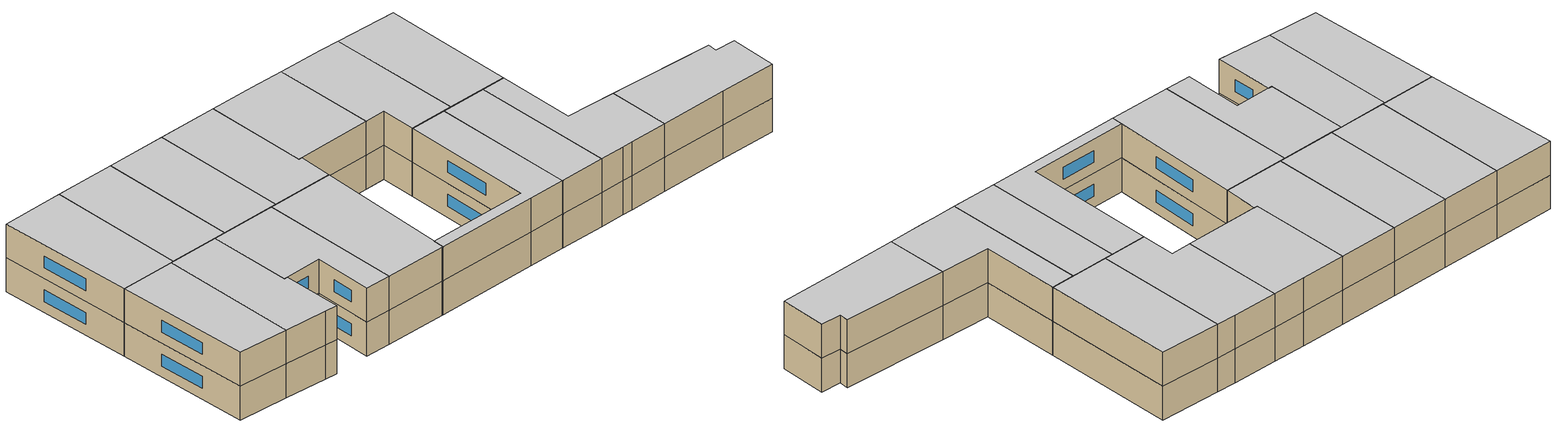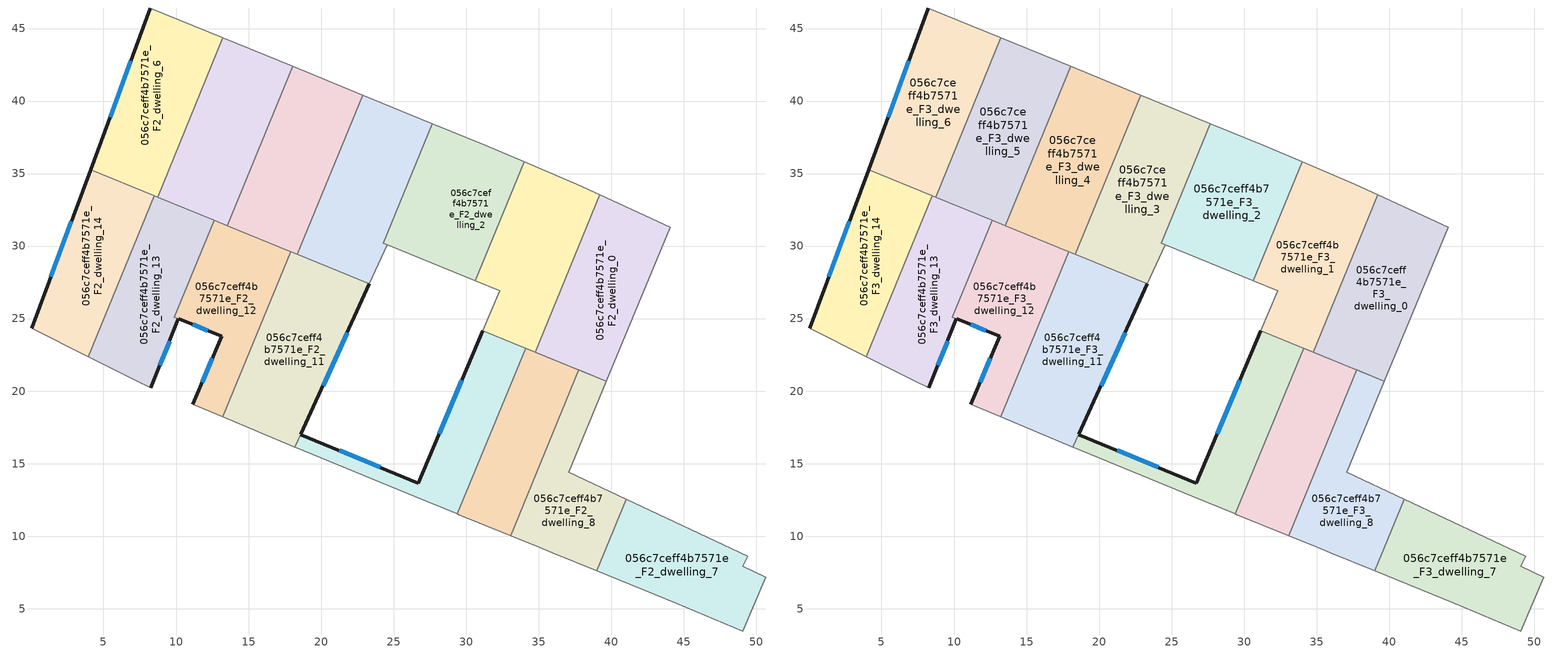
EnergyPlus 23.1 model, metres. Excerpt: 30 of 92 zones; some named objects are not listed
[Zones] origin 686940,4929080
056c7ceff4b7571e_F2_dwelling_0
 floor to 056c7ceff4b7571e_F1_dwelling_0 (EU_floor_Construction): 44.09,31.3 39.68,20.67 35.39,22.44 39.83,33.25 z6
 floor to 056c7ceff4b7571e_F1_dwelling_1 (EU_floor_Construction): 39.83,33.25 35.39,22.44 34.78,22.69 39.23,33.52 z6
 wall to 056c7ceff4b7571e_F2_dwelling_1 (EU_wall_Construction): 39.23,33.53 34.78,22.69 z6:9
 wall adiabatic (EU_wall_Construction): 34.78,22.69 39.68,20.67 44.09,31.3 39.23,33.53 z6:9
056c7ceff4b7571e_F2_dwelling_1
 floor to 056c7ceff4b7571e_F1_dwelling_1 (EU_floor_Construction): 39.23,33.52 34.78,22.69 31.15,24.18 32.31,26.94 32.27,26.95 35.62,35.11 37.65,34.25 z6
 floor to 056c7ceff4b7571e_F1_dwelling_2 (EU_floor_Construction): 35.62,35.11 32.27,26.95 30.65,27.61 34.01,35.8 z6
 wall adiabatic (EU_wall_Construction): 30.65,27.61 32.31,26.94 31.15,24.18 34.78,22.69 / 39.23,33.53 37.65,34.25 34.01,35.8 z6:9
 wall to 056c7ceff4b7571e_F2_dwelling_2 (EU_wall_Construction): 34.01,35.8 30.65,27.61 z6:9
056c7ceff4b7571e_F2_dwelling_10
 floor to 056c7ceff4b7571e_F1_dwelling_11 (EU_floor_Construction): 34.01,23 34.1,22.96 29.41,11.53 26.44,12.75 18.21,16.12 18.41,16.56 18.61,17.01 26.72,13.65 31.15,24.18 z6
 wall outside (EU_wall_Construction): 31.15,24.18 26.72,13.65 18.61,17.01 z6:9
 wall adiabatic (EU_wall_Construction): 18.21,16.12 26.44,12.75 29.41,11.53 / 34.1,22.96 34.01,23 31.15,24.18 z6:9
 wall to 056c7ceff4b7571e_F2_dwelling_9 (EU_wall_Construction): 29.41,11.53 34.1,22.96 z6:9
 wall to 056c7ceff4b7571e_F2_dwelling_11 (EU_wall_Construction): 18.61,17.01 18.2,16.12 z6:9
 window (EU_Window_Construction): 24.08,14.74 21.25,15.91 / 29.71,20.75 28.16,17.07 z6.98:8.02
056c7ceff4b7571e_F2_dwelling_11
 floor to 056c7ceff4b7571e_F1_dwelling_12 (EU_floor_Construction): 23.33,27.39 18.2,16.12 18.18,16.13 18.13,16.15 13.23,18.22 17.91,29.61 z6
 wall outside (EU_wall_Construction): 18.61,17.01 23.33,27.39 z6:9
 wall to 056c7ceff4b7571e_F2_dwelling_12 (EU_wall_Construction): 17.91,29.61 13.23,18.22 z6:9
 wall adiabatic (EU_wall_Construction): 13.23,18.22 18.13,16.15 18.18,16.13 18.2,16.12 z6:9
 wall to 056c7ceff4b7571e_F2_dwelling_3 (EU_wall_Construction): 23.33,27.39 18.35,29.43 z6:9
 wall to 056c7ceff4b7571e_F2_dwelling_4 (EU_wall_Construction): 18.35,29.43 17.91,29.61 z6:9
 window (EU_Window_Construction): 20.14,20.38 21.79,24.01 z6.98:8.02
056c7ceff4b7571e_F2_dwelling_12
 floor to 056c7ceff4b7571e_F1_dwelling_13 (EU_floor_Construction): 17.91,29.61 13.23,18.22 11.16,19.1 13.15,23.78 9.9,25.1 12.63,31.78 z6
 wall outside (EU_wall_Construction): 10.18,24.99 13.15,23.78 11.16,19.1 z6:9
 wall adiabatic (EU_wall_Construction): 11.16,19.1 13.23,18.22 z6:9
 wall to 056c7ceff4b7571e_F2_dwelling_13 (EU_wall_Construction): 9.89,25.1 10.17,24.99 / 12.63,31.78 9.9,25.11 z6:9
 wall to 056c7ceff4b7571e_F2_dwelling_4 (EU_wall_Construction): 17.91,29.61 13.54,31.4 z6:9
 wall to 056c7ceff4b7571e_F2_dwelling_5 (EU_wall_Construction): 13.54,31.4 12.63,31.78 z6:9
 window (EU_Window_Construction): 12.5,22.26 11.81,20.62 / 11.14,24.59 12.18,24.17 z6.98:8.02
056c7ceff4b7571e_F2_dwelling_13
 floor to 056c7ceff4b7571e_F1_dwelling_14 (EU_floor_Construction): 12.63,31.78 9.89,25.1 10.17,24.99 8.27,20.23 7.27,20.73 3.96,22.37 8.52,33.46 z6
 wall outside (EU_wall_Construction): 8.27,20.23 10.17,24.99 z6:9
 wall adiabatic (EU_wall_Construction): 3.96,22.37 7.27,20.73 8.27,20.23 z6:9
 wall to 056c7ceff4b7571e_F2_dwelling_14 (EU_wall_Construction): 8.52,33.46 3.96,22.37 z6:9
 wall to 056c7ceff4b7571e_F2_dwelling_5 (EU_wall_Construction): 12.63,31.78 8.73,33.38 z6:9
 wall to 056c7ceff4b7571e_F2_dwelling_6 (EU_wall_Construction): 8.73,33.38 8.52,33.46 z6:9
 window (EU_Window_Construction): 8.89,21.78 9.55,23.44 z6.98:8.02
056c7ceff4b7571e_F2_dwelling_14
 floor to 056c7ceff4b7571e_F1_dwelling_15 (EU_floor_Construction): 8.52,33.46 3.96,22.37 0.04,24.32 4.11,35.28 z6
 wall outside (EU_wall_Construction): 4.11,35.28 0.04,24.32 z6:9
 wall adiabatic (EU_wall_Construction): 0.04,24.32 3.96,22.37 z6:9
 wall to 056c7ceff4b7571e_F2_dwelling_6 (EU_wall_Construction): 8.52,33.46 4.11,35.28 z6:9
 window (EU_Window_Construction): 2.78,31.71 1.36,27.88 z6.98:8.02
056c7ceff4b7571e_F2_dwelling_2
 floor to 056c7ceff4b7571e_F1_dwelling_2 (EU_floor_Construction): 34.01,35.8 30.65,27.61 26.62,29.24 30.01,37.48 31.34,36.94 z6
 floor to 056c7ceff4b7571e_F1_dwelling_3 (EU_floor_Construction): 30.01,37.48 26.62,29.24 24.29,30.18 27.67,38.44 z6
 wall adiabatic (EU_wall_Construction): 34.01,35.8 31.34,36.94 27.67,38.44 24.29,30.19 / 24.56,30.08 30.65,27.61 / 24.29,30.18 24.55,30.08 z6:9
056c7ceff4b7571e_F2_dwelling_3
 floor to 056c7ceff4b7571e_F1_dwelling_3 (EU_floor_Construction): 27.67,38.44 24.29,30.18 24.55,30.08 23.33,27.39 20.76,28.44 25.27,39.43 z6
 floor to 056c7ceff4b7571e_F1_dwelling_4 (EU_floor_Construction): 25.27,39.43 20.76,28.44 18.35,29.43 22.86,40.42 z6
 wall to 056c7ceff4b7571e_F2_dwelling_4 (EU_wall_Construction): 22.86,40.42 18.35,29.43 z6:9
 wall adiabatic (EU_wall_Construction): 23.33,27.39 24.55,30.08 24.29,30.18 27.67,38.44 22.86,40.42 z6:9
056c7ceff4b7571e_F2_dwelling_4
 floor to 056c7ceff4b7571e_F1_dwelling_4 (EU_floor_Construction): 22.86,40.42 18.35,29.43 16.55,30.17 21.06,41.16 z6
 floor to 056c7ceff4b7571e_F1_dwelling_5 (EU_floor_Construction): 21.06,41.16 16.55,30.17 13.54,31.4 18.05,42.39 z6
 wall to 056c7ceff4b7571e_F2_dwelling_5 (EU_wall_Construction): 18.05,42.39 13.54,31.4 z6:9
 wall adiabatic (EU_wall_Construction): 22.86,40.42 18.05,42.39 z6:9
056c7ceff4b7571e_F2_dwelling_5
 floor to 056c7ceff4b7571e_F1_dwelling_5 (EU_floor_Construction): 18.05,42.39 13.54,31.4 12.34,31.9 16.85,42.88 z6
 floor to 056c7ceff4b7571e_F1_dwelling_6 (EU_floor_Construction): 16.85,42.88 12.34,31.9 8.73,33.38 13.24,44.37 z6
 wall to 056c7ceff4b7571e_F2_dwelling_6 (EU_wall_Construction): 13.24,44.37 8.73,33.38 z6:9
 wall adiabatic (EU_wall_Construction): 18.05,42.39 13.24,44.37 z6:9
056c7ceff4b7571e_F2_dwelling_6
 floor to 056c7ceff4b7571e_F1_dwelling_6 (EU_floor_Construction): 13.24,44.37 8.73,33.38 8.13,33.62 12.64,44.61 z6
 floor to 056c7ceff4b7571e_F1_dwelling_7 (EU_floor_Construction): 12.64,44.61 8.13,33.62 4.11,35.28 8.24,46.42 z6
 wall outside (EU_wall_Construction): 8.24,46.42 4.11,35.28 z6:9
 wall adiabatic (EU_wall_Construction): 13.24,44.37 8.24,46.42 z6:9
 window (EU_Window_Construction): 6.9,42.79 5.45,38.9 z6.98:8.02
056c7ceff4b7571e_F2_dwelling_7
 floor to 056c7ceff4b7571e_F1_dwelling_8 (EU_floor_Construction): 49.42,8.62 49.09,7.92 50.68,7.16 49.07,3.46 44.5,5.36 39.02,7.6 41.05,12.54 z6
 wall adiabatic (EU_wall_Construction): 39.02,7.6 44.5,5.36 49.07,3.46 50.68,7.16 49.09,7.92 49.42,8.62 41.05,12.54 z6:9
 wall to 056c7ceff4b7571e_F2_dwelling_8 (EU_wall_Construction): 41.05,12.54 39.02,7.6 z6:9
056c7ceff4b7571e_F2_dwelling_8
 floor to 056c7ceff4b7571e_F1_dwelling_9 (EU_floor_Construction): 39.68,20.67 37.08,14.41 41.05,12.54 39.02,7.6 35.96,8.85 35.06,9.22 33.08,10.02 37.78,21.46 z6
 wall adiabatic (EU_wall_Construction): 33.08,10.02 35.06,9.22 35.96,8.85 39.02,7.6 / 41.05,12.54 37.08,14.41 39.68,20.67 37.78,21.46 z6:9
 wall to 056c7ceff4b7571e_F2_dwelling_9 (EU_wall_Construction): 37.78,21.46 33.08,10.02 z6:9
056c7ceff4b7571e_F2_dwelling_9
 floor to 056c7ceff4b7571e_F1_dwelling_10 (EU_floor_Construction): 37.41,21.61 37.78,21.46 33.08,10.02 29.5,11.49 29.41,11.53 34.1,22.96 z6
 wall adiabatic (EU_wall_Construction): 37.78,21.46 37.41,21.61 34.1,22.96 / 29.41,11.53 29.5,11.49 33.08,10.02 z6:9
056c7ceff4b7571e_F3_dwelling_0
 floor to 056c7ceff4b7571e_F2_dwelling_0 (EU_floor_Construction): 44.09,31.3 39.68,20.67 34.78,22.69 39.23,33.53 z9
 wall to 056c7ceff4b7571e_F3_dwelling_1 (EU_wall_Construction): 39.23,33.53 34.78,22.69 z9:12
 wall adiabatic (EU_wall_Construction): 34.78,22.69 39.68,20.67 44.09,31.3 39.23,33.53 z9:12
 ceiling to 056c7ceff4b7571e_F4_dwelling_0 (EU_floor_Construction): 39.68,20.67 44.09,31.3 39.23,33.53 34.78,22.69 z12
056c7ceff4b7571e_F3_dwelling_1
 floor to 056c7ceff4b7571e_F2_dwelling_1 (EU_floor_Construction): 37.65,34.25 39.23,33.53 34.78,22.69 31.15,24.18 32.31,26.94 30.65,27.61 34.01,35.8 z9
 wall adiabatic (EU_wall_Construction): 30.65,27.61 32.31,26.94 31.15,24.18 34.78,22.69 / 39.23,33.53 37.65,34.25 34.01,35.8 z9:12
 wall to 056c7ceff4b7571e_F3_dwelling_2 (EU_wall_Construction): 34.01,35.8 30.65,27.61 z9:12
 ceiling to 056c7ceff4b7571e_F4_dwelling_1 (EU_floor_Construction): 34.78,22.69 39.23,33.53 37.65,34.25 34.01,35.8 30.65,27.61 32.31,26.94 31.15,24.18 z12
056c7ceff4b7571e_F3_dwelling_10
 floor to 056c7ceff4b7571e_F2_dwelling_10 (EU_floor_Construction): 34.01,23 34.1,22.96 29.41,11.53 26.44,12.75 18.2,16.12 18.61,17.01 26.72,13.65 31.15,24.18 z9
 wall outside (EU_wall_Construction): 31.15,24.18 26.72,13.65 18.61,17.01 z9:12
 wall adiabatic (EU_wall_Construction): 18.21,16.12 26.44,12.75 29.41,11.53 / 34.1,22.96 34.01,23 31.15,24.18 z9:12
 wall to 056c7ceff4b7571e_F3_dwelling_9 (EU_wall_Construction): 29.41,11.53 34.1,22.96 z9:12
 wall to 056c7ceff4b7571e_F3_dwelling_11 (EU_wall_Construction): 18.61,17.01 18.2,16.12 z9:12
 window (EU_Window_Construction): 24.08,14.74 21.25,15.91 / 29.71,20.75 28.16,17.07 z9.98:11.02
 ceiling to 056c7ceff4b7571e_F4_dwelling_10 (EU_floor_Construction): 29.41,11.53 34.1,22.96 34.01,23 31.15,24.18 26.72,13.65 18.61,17.01 18.2,16.12 26.44,12.75 z12
056c7ceff4b7571e_F3_dwelling_11
 floor to 056c7ceff4b7571e_F2_dwelling_11 (EU_floor_Construction): 23.33,27.39 18.2,16.12 18.18,16.13 18.13,16.15 13.23,18.22 17.91,29.61 z9
 wall outside (EU_wall_Construction): 18.61,17.01 23.33,27.39 z9:12
 wall to 056c7ceff4b7571e_F3_dwelling_12 (EU_wall_Construction): 17.91,29.61 13.23,18.22 z9:12
 wall adiabatic (EU_wall_Construction): 13.23,18.22 18.13,16.15 18.18,16.13 18.2,16.12 z9:12
 wall to 056c7ceff4b7571e_F3_dwelling_3 (EU_wall_Construction): 23.33,27.39 18.35,29.43 z9:12
 wall to 056c7ceff4b7571e_F3_dwelling_4 (EU_wall_Construction): 18.35,29.43 17.91,29.61 z9:12
 window (EU_Window_Construction): 20.14,20.38 21.79,24.01 z9.98:11.02
 ceiling to 056c7ceff4b7571e_F4_dwelling_11 (EU_floor_Construction): 18.2,16.12 23.33,27.39 17.91,29.61 13.23,18.22 18.13,16.15 18.18,16.13 z12
056c7ceff4b7571e_F3_dwelling_12
 floor to 056c7ceff4b7571e_F2_dwelling_12 (EU_floor_Construction): 17.91,29.61 13.23,18.22 11.16,19.1 13.15,23.78 9.89,25.1 12.63,31.78 z9
 wall outside (EU_wall_Construction): 10.18,24.99 13.15,23.78 11.16,19.1 z9:12
 wall adiabatic (EU_wall_Construction): 11.16,19.1 13.23,18.22 z9:12
 wall to 056c7ceff4b7571e_F3_dwelling_13 (EU_wall_Construction): 9.89,25.1 10.17,24.99 / 12.63,31.78 9.9,25.11 z9:12
 wall to 056c7ceff4b7571e_F3_dwelling_4 (EU_wall_Construction): 17.91,29.61 13.54,31.4 z9:12
 wall to 056c7ceff4b7571e_F3_dwelling_5 (EU_wall_Construction): 13.54,31.4 12.63,31.78 z9:12
 window (EU_Window_Construction): 12.5,22.26 11.81,20.62 / 11.14,24.59 12.18,24.17 z9.98:11.02
 ceiling to 056c7ceff4b7571e_F4_dwelling_12 (EU_floor_Construction): 13.23,18.22 17.91,29.61 12.63,31.78 9.89,25.1 13.15,23.78 11.16,19.1 z12
056c7ceff4b7571e_F3_dwelling_13
 floor to 056c7ceff4b7571e_F2_dwelling_13 (EU_floor_Construction): 12.63,31.78 9.89,25.1 10.17,24.99 8.27,20.23 7.27,20.73 3.96,22.37 8.52,33.46 z9
 wall outside (EU_wall_Construction): 8.27,20.23 10.17,24.99 z9:12
 wall adiabatic (EU_wall_Construction): 3.96,22.37 7.27,20.73 8.27,20.23 z9:12
 wall to 056c7ceff4b7571e_F3_dwelling_14 (EU_wall_Construction): 8.52,33.46 3.96,22.37 z9:12
 wall to 056c7ceff4b7571e_F3_dwelling_5 (EU_wall_Construction): 12.63,31.78 8.73,33.38 z9:12
 wall to 056c7ceff4b7571e_F3_dwelling_6 (EU_wall_Construction): 8.73,33.38 8.52,33.46 z9:12
 window (EU_Window_Construction): 8.89,21.78 9.55,23.44 z9.98:11.02
 ceiling to 056c7ceff4b7571e_F4_dwelling_13 (EU_floor_Construction): 8.27,20.23 10.17,24.99 9.89,25.1 12.63,31.78 8.52,33.46 3.96,22.37 7.27,20.73 z12
056c7ceff4b7571e_F3_dwelling_14
 floor to 056c7ceff4b7571e_F2_dwelling_14 (EU_floor_Construction): 8.52,33.46 3.96,22.37 0.04,24.32 4.11,35.28 z9
 wall outside (EU_wall_Construction): 4.11,35.28 0.04,24.32 z9:12
 wall adiabatic (EU_wall_Construction): 0.04,24.32 3.96,22.37 z9:12
 wall to 056c7ceff4b7571e_F3_dwelling_6 (EU_wall_Construction): 8.52,33.46 4.11,35.28 z9:12
 window (EU_Window_Construction): 2.78,31.71 1.36,27.88 z9.98:11.02
 ceiling to 056c7ceff4b7571e_F4_dwelling_14 (EU_floor_Construction): 3.96,22.37 8.52,33.46 4.11,35.28 0.04,24.32 z12
056c7ceff4b7571e_F3_dwelling_2
 floor to 056c7ceff4b7571e_F2_dwelling_2 (EU_floor_Construction): 34.01,35.8 30.65,27.61 24.29,30.19 27.67,38.44 31.34,36.94 z9
 wall adiabatic (EU_wall_Construction): 34.01,35.8 31.34,36.94 27.67,38.44 24.29,30.19 / 24.56,30.08 30.65,27.61 / 24.29,30.18 24.55,30.08 z9:12
 ceiling to 056c7ceff4b7571e_F4_dwelling_2 (EU_floor_Construction): 30.65,27.61 34.01,35.8 31.34,36.94 27.67,38.44 24.29,30.19 z12
056c7ceff4b7571e_F3_dwelling_3
 floor to 056c7ceff4b7571e_F2_dwelling_3 (EU_floor_Construction): 27.67,38.44 24.29,30.18 24.55,30.08 23.33,27.39 18.35,29.43 22.86,40.42 z9
 wall to 056c7ceff4b7571e_F3_dwelling_4 (EU_wall_Construction): 22.86,40.42 18.35,29.43 z9:12
 wall adiabatic (EU_wall_Construction): 23.33,27.39 24.55,30.08 24.29,30.18 27.67,38.44 22.86,40.42 z9:12
 ceiling to 056c7ceff4b7571e_F4_dwelling_3 (EU_floor_Construction): 24.55,30.08 24.29,30.18 27.67,38.44 22.86,40.42 18.35,29.43 23.33,27.39 z12
056c7ceff4b7571e_F3_dwelling_4
 floor to 056c7ceff4b7571e_F2_dwelling_4 (EU_floor_Construction): 22.86,40.42 18.35,29.43 13.54,31.4 18.05,42.39 z9
 wall to 056c7ceff4b7571e_F3_dwelling_5 (EU_wall_Construction): 18.05,42.39 13.54,31.4 z9:12
 wall adiabatic (EU_wall_Construction): 22.86,40.42 18.05,42.39 z9:12
 ceiling to 056c7ceff4b7571e_F4_dwelling_4 (EU_floor_Construction): 18.35,29.43 22.86,40.42 18.05,42.39 13.54,31.4 z12
056c7ceff4b7571e_F3_dwelling_5
 floor to 056c7ceff4b7571e_F2_dwelling_5 (EU_floor_Construction): 18.05,42.39 13.54,31.4 8.73,33.38 13.24,44.37 z9
 wall to 056c7ceff4b7571e_F3_dwelling_6 (EU_wall_Construction): 13.24,44.37 8.73,33.38 z9:12
 wall adiabatic (EU_wall_Construction): 18.05,42.39 13.24,44.37 z9:12
 ceiling to 056c7ceff4b7571e_F4_dwelling_5 (EU_floor_Construction): 13.54,31.4 18.05,42.39 13.24,44.37 8.73,33.38 z12
056c7ceff4b7571e_F3_dwelling_6
 floor to 056c7ceff4b7571e_F2_dwelling_6 (EU_floor_Construction): 13.24,44.37 8.73,33.38 4.11,35.28 8.24,46.42 z9
 wall outside (EU_wall_Construction): 8.24,46.42 4.11,35.28 z9:12
 wall adiabatic (EU_wall_Construction): 13.24,44.37 8.24,46.42 z9:12
 window (EU_Window_Construction): 6.9,42.79 5.45,38.9 z9.98:11.02
 ceiling to 056c7ceff4b7571e_F4_dwelling_6 (EU_floor_Construction): 8.73,33.38 13.24,44.37 8.24,46.42 4.11,35.28 z12
056c7ceff4b7571e_F3_dwelling_7
 floor to 056c7ceff4b7571e_F2_dwelling_7 (EU_floor_Construction): 49.42,8.62 49.09,7.92 50.68,7.16 49.07,3.46 44.5,5.36 39.02,7.6 41.05,12.54 z9
 wall adiabatic (EU_wall_Construction): 39.02,7.6 44.5,5.36 49.07,3.46 50.68,7.16 49.09,7.92 49.42,8.62 41.05,12.54 z9:12
 wall to 056c7ceff4b7571e_F3_dwelling_8 (EU_wall_Construction): 41.05,12.54 39.02,7.6 z9:12
 ceiling to 056c7ceff4b7571e_F4_dwelling_7 (EU_floor_Construction): 49.07,3.46 50.68,7.16 49.09,7.92 49.42,8.62 41.05,12.54 39.02,7.6 44.5,5.36 z12
056c7ceff4b7571e_F3_dwelling_8
 floor to 056c7ceff4b7571e_F2_dwelling_8 (EU_floor_Construction): 39.68,20.67 37.08,14.41 41.05,12.54 39.02,7.6 35.96,8.85 35.06,9.22 33.08,10.02 37.78,21.46 z9
 wall adiabatic (EU_wall_Construction): 33.08,10.02 35.06,9.22 35.96,8.85 39.02,7.6 / 41.05,12.54 37.08,14.41 39.68,20.67 37.78,21.46 z9:12
 wall to 056c7ceff4b7571e_F3_dwelling_9 (EU_wall_Construction): 37.78,21.46 33.08,10.02 z9:12
 ceiling to 056c7ceff4b7571e_F4_dwelling_8 (EU_floor_Construction): 39.02,7.6 41.05,12.54 37.08,14.41 39.68,20.67 37.78,21.46 33.08,10.02 35.06,9.22 35.96,8.85 z12
056c7ceff4b7571e_F3_dwelling_9
 floor to 056c7ceff4b7571e_F2_dwelling_9 (EU_floor_Construction): 37.41,21.61 37.78,21.46 33.08,10.02 29.5,11.49 29.41,11.53 34.1,22.96 z9
 wall adiabatic (EU_wall_Construction): 37.78,21.46 37.41,21.61 34.1,22.96 / 29.41,11.53 29.5,11.49 33.08,10.02 z9:12
 ceiling to 056c7ceff4b7571e_F4_dwelling_9 (EU_floor_Construction): 33.08,10.02 37.78,21.46 37.41,21.61 34.1,22.96 29.41,11.53 29.5,11.49 z12
[Building]
EU S2 Campaign: North Axis=0; Terrain=City; Solar Distribution=FullExterior
[Site:Location]
Bologna: Latitude=44.5; Longitude=11.25; Time Zone=1; Elevation=37
[SizingPeriod:WeatherFileDays]
AnnualSizingPeriod: Begin Month=1; Begin Day of Month=1; End Month=12; End Day of Month=31; Day of Week for Start Day=Monday; Use Weather File Daylight Saving Period=No; Use Weather File Rain and Snow Indicators=No
[MATERIAL]
EU_InternalMass_Material: Roughness=MediumRough; Thickness=0.1; Conductivity=1; Density=1800; Specific Heat=900; Thermal Absorptance=0.9; Solar Absorptance=0.7; Visible Absorptance=0.7
[MATERIAL:NOMASS] Roughness=MediumRough; Thermal Absorptance=0.9; Solar Absorptance=0.7; Visible Absorptance=0.7
Name | Thermal Resistance
EU_wall_NoMass | 0.905828
EU_floor_NoMass | 0.67114
[WINDOWMATERIAL:SIMPLEGLAZINGSYSTEM]
EU_Window_SimpleGlazing: UFactor=4.52486; Solar Heat Gain Coefficient=0.85; Visible Transmittance=0.85
[CONSTRUCTION]
EU_wall_Construction: EU_wall_NoMass
EU_floor_Construction: EU_floor_NoMass
EU_Window_Construction: EU_Window_SimpleGlazing
EU_InternalMass_Construction: EU_InternalMass_Material
[ZONE] Type=1; Multiplier=1; Ceiling Height=autocalculate; Floor Area=autocalculate; Part of Total Floor Area=Yes
Name | Volume
056c7ceff4b7571e_F2_dwelling_0; 056c7ceff4b7571e_F3_dwelling_0 | 185.333
056c7ceff4b7571e_F2_dwelling_1; 056c7ceff4b7571e_F3_dwelling_1; 056c7ceff4b7571e_F2_dwelling_4; 056c7ceff4b7571e_F3_dwelling_4; 056c7ceff4b7571e_F2_dwelling_5; 056c7ceff4b7571e_F3_dwelling_5 | 185.325
056c7ceff4b7571e_F2_dwelling_10; 056c7ceff4b7571e_F3_dwelling_10 | 145.641
056c7ceff4b7571e_F2_dwelling_11; 056c7ceff4b7571e_F3_dwelling_11 | 208.366
056c7ceff4b7571e_F2_dwelling_12; 056c7ceff4b7571e_F3_dwelling_12 | 157.211
056c7ceff4b7571e_F2_dwelling_13; 056c7ceff4b7571e_F3_dwelling_13 | 167.139
056c7ceff4b7571e_F2_dwelling_14; 056c7ceff4b7571e_F3_dwelling_14 | 162.159
056c7ceff4b7571e_F2_dwelling_2 | 183.292
056c7ceff4b7571e_F3_dwelling_2 | 183.238
056c7ceff4b7571e_F2_dwelling_3; 056c7ceff4b7571e_F3_dwelling_3 | 187.375
056c7ceff4b7571e_F2_dwelling_6; 056c7ceff4b7571e_F3_dwelling_6 | 185.323
056c7ceff4b7571e_F2_dwelling_7; 056c7ceff4b7571e_F3_dwelling_7 | 162.166
056c7ceff4b7571e_F2_dwelling_8; 056c7ceff4b7571e_F3_dwelling_8 | 147.344
056c7ceff4b7571e_F2_dwelling_9; 056c7ceff4b7571e_F3_dwelling_9 | 147.318
[INTERNALMASS] Construction=EU_InternalMass_Construction
Name | Zone or ZoneList | Surface Area
056c7ceff4b7571e_F2_dwelling_0_EU_InternalMass | 056c7ceff4b7571e_F2_dwelling_0 | 61.7776
056c7ceff4b7571e_F2_dwelling_1_EU_InternalMass | 056c7ceff4b7571e_F2_dwelling_1 | 61.7752
056c7ceff4b7571e_F2_dwelling_2_EU_InternalMass | 056c7ceff4b7571e_F2_dwelling_2 | 61.0965
056c7ceff4b7571e_F2_dwelling_3_EU_InternalMass | 056c7ceff4b7571e_F2_dwelling_3 | 62.4582
056c7ceff4b7571e_F2_dwelling_4_EU_InternalMass | 056c7ceff4b7571e_F2_dwelling_4 | 61.7752
056c7ceff4b7571e_F2_dwelling_5_EU_InternalMass | 056c7ceff4b7571e_F2_dwelling_5 | 61.7752
056c7ceff4b7571e_F2_dwelling_6_EU_InternalMass | 056c7ceff4b7571e_F2_dwelling_6 | 61.7742
056c7ceff4b7571e_F2_dwelling_7_EU_InternalMass | 056c7ceff4b7571e_F2_dwelling_7 | 54.0555
056c7ceff4b7571e_F2_dwelling_8_EU_InternalMass | 056c7ceff4b7571e_F2_dwelling_8 | 49.1152
056c7ceff4b7571e_F2_dwelling_9_EU_InternalMass | 056c7ceff4b7571e_F2_dwelling_9 | 49.1023
056c7ceff4b7571e_F2_dwelling_10_EU_InternalMass | 056c7ceff4b7571e_F2_dwelling_10 | 48.5514
056c7ceff4b7571e_F2_dwelling_11_EU_InternalMass | 056c7ceff4b7571e_F2_dwelling_11 | 69.4548
056c7ceff4b7571e_F2_dwelling_12_EU_InternalMass | 056c7ceff4b7571e_F2_dwelling_12 | 52.404
056c7ceff4b7571e_F2_dwelling_13_EU_InternalMass | 056c7ceff4b7571e_F2_dwelling_13 | 55.7151
056c7ceff4b7571e_F2_dwelling_14_EU_InternalMass | 056c7ceff4b7571e_F2_dwelling_14 | 54.0527
056c7ceff4b7571e_F3_dwelling_0_EU_InternalMass | 056c7ceff4b7571e_F3_dwelling_0 | 61.7776
056c7ceff4b7571e_F3_dwelling_1_EU_InternalMass | 056c7ceff4b7571e_F3_dwelling_1 | 61.7752
056c7ceff4b7571e_F3_dwelling_2_EU_InternalMass | 056c7ceff4b7571e_F3_dwelling_2 | 61.0965
056c7ceff4b7571e_F3_dwelling_3_EU_InternalMass | 056c7ceff4b7571e_F3_dwelling_3 | 62.4582
056c7ceff4b7571e_F3_dwelling_4_EU_InternalMass | 056c7ceff4b7571e_F3_dwelling_4 | 61.7752
056c7ceff4b7571e_F3_dwelling_5_EU_InternalMass | 056c7ceff4b7571e_F3_dwelling_5 | 61.7752
056c7ceff4b7571e_F3_dwelling_6_EU_InternalMass | 056c7ceff4b7571e_F3_dwelling_6 | 61.7742
056c7ceff4b7571e_F3_dwelling_7_EU_InternalMass | 056c7ceff4b7571e_F3_dwelling_7 | 54.0555
056c7ceff4b7571e_F3_dwelling_8_EU_InternalMass | 056c7ceff4b7571e_F3_dwelling_8 | 49.1152
056c7ceff4b7571e_F3_dwelling_9_EU_InternalMass | 056c7ceff4b7571e_F3_dwelling_9 | 49.1023
056c7ceff4b7571e_F3_dwelling_10_EU_InternalMass | 056c7ceff4b7571e_F3_dwelling_10 | 48.5514
056c7ceff4b7571e_F3_dwelling_11_EU_InternalMass | 056c7ceff4b7571e_F3_dwelling_11 | 69.4548
056c7ceff4b7571e_F3_dwelling_12_EU_InternalMass | 056c7ceff4b7571e_F3_dwelling_12 | 52.404
056c7ceff4b7571e_F3_dwelling_13_EU_InternalMass | 056c7ceff4b7571e_F3_dwelling_13 | 55.7151
056c7ceff4b7571e_F3_dwelling_14_EU_InternalMass | 056c7ceff4b7571e_F3_dwelling_14 | 54.0527
[OTHEREQUIPMENT] Fuel Type=Electricity; Design Level Calculation Method=Watts/Area; Power per Zone Floor Area=1; Fraction Latent=0; Fraction Radiant=0; Fraction Lost=0; Carbon Dioxide Generation Rate=0; EndUse Subcategory=EU_Step8_InternalGains
Name | Zone or ZoneList or Space or SpaceList | Schedule
EU_Step8_InternalGain_056c7ceff4b7571e_F2_dwelling_0_f000 | 056c7ceff4b7571e_F2_dwelling_0 | EU_Step8_GainSchedule_056c7ceff4b7571e_F2_dwelling_0_f000
EU_Step8_InternalGain_056c7ceff4b7571e_F2_dwelling_1_f000 | 056c7ceff4b7571e_F2_dwelling_1 | EU_Step8_GainSchedule_056c7ceff4b7571e_F2_dwelling_1_f000
EU_Step8_InternalGain_056c7ceff4b7571e_F2_dwelling_2_f000 | 056c7ceff4b7571e_F2_dwelling_2 | EU_Step8_GainSchedule_056c7ceff4b7571e_F2_dwelling_2_f000
EU_Step8_InternalGain_056c7ceff4b7571e_F2_dwelling_3_f000 | 056c7ceff4b7571e_F2_dwelling_3 | EU_Step8_GainSchedule_056c7ceff4b7571e_F2_dwelling_3_f000
EU_Step8_InternalGain_056c7ceff4b7571e_F2_dwelling_4_f000 | 056c7ceff4b7571e_F2_dwelling_4 | EU_Step8_GainSchedule_056c7ceff4b7571e_F2_dwelling_4_f000
EU_Step8_InternalGain_056c7ceff4b7571e_F2_dwelling_5_f000 | 056c7ceff4b7571e_F2_dwelling_5 | EU_Step8_GainSchedule_056c7ceff4b7571e_F2_dwelling_5_f000
EU_Step8_InternalGain_056c7ceff4b7571e_F2_dwelling_6_f000 | 056c7ceff4b7571e_F2_dwelling_6 | EU_Step8_GainSchedule_056c7ceff4b7571e_F2_dwelling_6_f000
EU_Step8_InternalGain_056c7ceff4b7571e_F2_dwelling_7_f000 | 056c7ceff4b7571e_F2_dwelling_7 | EU_Step8_GainSchedule_056c7ceff4b7571e_F2_dwelling_7_f000
EU_Step8_InternalGain_056c7ceff4b7571e_F2_dwelling_8_f000 | 056c7ceff4b7571e_F2_dwelling_8 | EU_Step8_GainSchedule_056c7ceff4b7571e_F2_dwelling_8_f000
EU_Step8_InternalGain_056c7ceff4b7571e_F2_dwelling_9_f000 | 056c7ceff4b7571e_F2_dwelling_9 | EU_Step8_GainSchedule_056c7ceff4b7571e_F2_dwelling_9_f000
EU_Step8_InternalGain_056c7ceff4b7571e_F2_dwelling_10_f000 | 056c7ceff4b7571e_F2_dwelling_10 | EU_Step8_GainSchedule_056c7ceff4b7571e_F2_dwelling_10_f000
EU_Step8_InternalGain_056c7ceff4b7571e_F2_dwelling_11_f000 | 056c7ceff4b7571e_F2_dwelling_11 | EU_Step8_GainSchedule_056c7ceff4b7571e_F2_dwelling_11_f000
EU_Step8_InternalGain_056c7ceff4b7571e_F2_dwelling_12_f000 | 056c7ceff4b7571e_F2_dwelling_12 | EU_Step8_GainSchedule_056c7ceff4b7571e_F2_dwelling_12_f000
EU_Step8_InternalGain_056c7ceff4b7571e_F2_dwelling_13_f000 | 056c7ceff4b7571e_F2_dwelling_13 | EU_Step8_GainSchedule_056c7ceff4b7571e_F2_dwelling_13_f000
EU_Step8_InternalGain_056c7ceff4b7571e_F2_dwelling_14_f000 | 056c7ceff4b7571e_F2_dwelling_14 | EU_Step8_GainSchedule_056c7ceff4b7571e_F2_dwelling_14_f000
EU_Step8_InternalGain_056c7ceff4b7571e_F3_dwelling_0_f000 | 056c7ceff4b7571e_F3_dwelling_0 | EU_Step8_GainSchedule_056c7ceff4b7571e_F3_dwelling_0_f000
EU_Step8_InternalGain_056c7ceff4b7571e_F3_dwelling_1_f000 | 056c7ceff4b7571e_F3_dwelling_1 | EU_Step8_GainSchedule_056c7ceff4b7571e_F3_dwelling_1_f000
EU_Step8_InternalGain_056c7ceff4b7571e_F3_dwelling_2_f000 | 056c7ceff4b7571e_F3_dwelling_2 | EU_Step8_GainSchedule_056c7ceff4b7571e_F3_dwelling_2_f000
EU_Step8_InternalGain_056c7ceff4b7571e_F3_dwelling_3_f000 | 056c7ceff4b7571e_F3_dwelling_3 | EU_Step8_GainSchedule_056c7ceff4b7571e_F3_dwelling_3_f000
EU_Step8_InternalGain_056c7ceff4b7571e_F3_dwelling_4_f000 | 056c7ceff4b7571e_F3_dwelling_4 | EU_Step8_GainSchedule_056c7ceff4b7571e_F3_dwelling_4_f000
EU_Step8_InternalGain_056c7ceff4b7571e_F3_dwelling_5_f000 | 056c7ceff4b7571e_F3_dwelling_5 | EU_Step8_GainSchedule_056c7ceff4b7571e_F3_dwelling_5_f000
EU_Step8_InternalGain_056c7ceff4b7571e_F3_dwelling_6_f000 | 056c7ceff4b7571e_F3_dwelling_6 | EU_Step8_GainSchedule_056c7ceff4b7571e_F3_dwelling_6_f000
EU_Step8_InternalGain_056c7ceff4b7571e_F3_dwelling_7_f000 | 056c7ceff4b7571e_F3_dwelling_7 | EU_Step8_GainSchedule_056c7ceff4b7571e_F3_dwelling_7_f000
EU_Step8_InternalGain_056c7ceff4b7571e_F3_dwelling_8_f000 | 056c7ceff4b7571e_F3_dwelling_8 | EU_Step8_GainSchedule_056c7ceff4b7571e_F3_dwelling_8_f000
EU_Step8_InternalGain_056c7ceff4b7571e_F3_dwelling_9_f000 | 056c7ceff4b7571e_F3_dwelling_9 | EU_Step8_GainSchedule_056c7ceff4b7571e_F3_dwelling_9_f000
EU_Step8_InternalGain_056c7ceff4b7571e_F3_dwelling_10_f000 | 056c7ceff4b7571e_F3_dwelling_10 | EU_Step8_GainSchedule_056c7ceff4b7571e_F3_dwelling_10_f000
EU_Step8_InternalGain_056c7ceff4b7571e_F3_dwelling_11_f000 | 056c7ceff4b7571e_F3_dwelling_11 | EU_Step8_GainSchedule_056c7ceff4b7571e_F3_dwelling_11_f000
EU_Step8_InternalGain_056c7ceff4b7571e_F3_dwelling_12_f000 | 056c7ceff4b7571e_F3_dwelling_12 | EU_Step8_GainSchedule_056c7ceff4b7571e_F3_dwelling_12_f000
EU_Step8_InternalGain_056c7ceff4b7571e_F3_dwelling_13_f000 | 056c7ceff4b7571e_F3_dwelling_13 | EU_Step8_GainSchedule_056c7ceff4b7571e_F3_dwelling_13_f000
EU_Step8_InternalGain_056c7ceff4b7571e_F3_dwelling_14_f000 | 056c7ceff4b7571e_F3_dwelling_14 | EU_Step8_GainSchedule_056c7ceff4b7571e_F3_dwelling_14_f000
[ZONEVENTILATION:DESIGNFLOWRATE] Schedule=EU_AlwaysOn; Design Flow Rate Calculation Method=AirChanges/Hour; Air Changes per Hour=0.73129; Ventilation Type=Natural; Fan Pressure Rise=0; Fan Total Efficiency=1; Constant Term Coefficient=1; Temperature Term Coefficient=0; Velocity Term Coefficient=0; Velocity Squared Term Coefficient=0; Minimum Indoor Temperature=-100; Maximum Indoor Temperature=100; Delta Temperature=-100; Minimum Outdoor Temperature=-100; Maximum Outdoor Temperature=100; Maximum Wind Speed=40
Name | Zone or ZoneList or Space or SpaceList
EU_ConstantAir_056c7ceff4b7571e_F2_dwelling_0 | 056c7ceff4b7571e_F2_dwelling_0
EU_ConstantAir_056c7ceff4b7571e_F2_dwelling_1 | 056c7ceff4b7571e_F2_dwelling_1
EU_ConstantAir_056c7ceff4b7571e_F2_dwelling_2 | 056c7ceff4b7571e_F2_dwelling_2
EU_ConstantAir_056c7ceff4b7571e_F2_dwelling_3 | 056c7ceff4b7571e_F2_dwelling_3
EU_ConstantAir_056c7ceff4b7571e_F2_dwelling_4 | 056c7ceff4b7571e_F2_dwelling_4
EU_ConstantAir_056c7ceff4b7571e_F2_dwelling_5 | 056c7ceff4b7571e_F2_dwelling_5
EU_ConstantAir_056c7ceff4b7571e_F2_dwelling_6 | 056c7ceff4b7571e_F2_dwelling_6
EU_ConstantAir_056c7ceff4b7571e_F2_dwelling_7 | 056c7ceff4b7571e_F2_dwelling_7
EU_ConstantAir_056c7ceff4b7571e_F2_dwelling_8 | 056c7ceff4b7571e_F2_dwelling_8
EU_ConstantAir_056c7ceff4b7571e_F2_dwelling_9 | 056c7ceff4b7571e_F2_dwelling_9
EU_ConstantAir_056c7ceff4b7571e_F2_dwelling_10 | 056c7ceff4b7571e_F2_dwelling_10
EU_ConstantAir_056c7ceff4b7571e_F2_dwelling_11 | 056c7ceff4b7571e_F2_dwelling_11
EU_ConstantAir_056c7ceff4b7571e_F2_dwelling_12 | 056c7ceff4b7571e_F2_dwelling_12
EU_ConstantAir_056c7ceff4b7571e_F2_dwelling_13 | 056c7ceff4b7571e_F2_dwelling_13
EU_ConstantAir_056c7ceff4b7571e_F2_dwelling_14 | 056c7ceff4b7571e_F2_dwelling_14
EU_ConstantAir_056c7ceff4b7571e_F3_dwelling_0 | 056c7ceff4b7571e_F3_dwelling_0
EU_ConstantAir_056c7ceff4b7571e_F3_dwelling_1 | 056c7ceff4b7571e_F3_dwelling_1
EU_ConstantAir_056c7ceff4b7571e_F3_dwelling_2 | 056c7ceff4b7571e_F3_dwelling_2
EU_ConstantAir_056c7ceff4b7571e_F3_dwelling_3 | 056c7ceff4b7571e_F3_dwelling_3
EU_ConstantAir_056c7ceff4b7571e_F3_dwelling_4 | 056c7ceff4b7571e_F3_dwelling_4
EU_ConstantAir_056c7ceff4b7571e_F3_dwelling_5 | 056c7ceff4b7571e_F3_dwelling_5
EU_ConstantAir_056c7ceff4b7571e_F3_dwelling_6 | 056c7ceff4b7571e_F3_dwelling_6
EU_ConstantAir_056c7ceff4b7571e_F3_dwelling_7 | 056c7ceff4b7571e_F3_dwelling_7
EU_ConstantAir_056c7ceff4b7571e_F3_dwelling_8 | 056c7ceff4b7571e_F3_dwelling_8
EU_ConstantAir_056c7ceff4b7571e_F3_dwelling_9 | 056c7ceff4b7571e_F3_dwelling_9
EU_ConstantAir_056c7ceff4b7571e_F3_dwelling_10 | 056c7ceff4b7571e_F3_dwelling_10
EU_ConstantAir_056c7ceff4b7571e_F3_dwelling_11 | 056c7ceff4b7571e_F3_dwelling_11
EU_ConstantAir_056c7ceff4b7571e_F3_dwelling_12 | 056c7ceff4b7571e_F3_dwelling_12
EU_ConstantAir_056c7ceff4b7571e_F3_dwelling_13 | 056c7ceff4b7571e_F3_dwelling_13
EU_ConstantAir_056c7ceff4b7571e_F3_dwelling_14 | 056c7ceff4b7571e_F3_dwelling_14
[HVACTEMPLATE:THERMOSTAT] Constant Heating Setpoint=20; Constant Cooling Setpoint=50
EU_HeatOnly_056c7ceff4b7571e_F2_dwelling_7; EU_HeatOnly_056c7ceff4b7571e_F2_dwelling_8; EU_HeatOnly_056c7ceff4b7571e_F2_dwelling_9; EU_HeatOnly_056c7ceff4b7571e_F2_dwelling_10; EU_HeatOnly_056c7ceff4b7571e_F2_dwelling_11; EU_HeatOnly_056c7ceff4b7571e_F2_dwelling_12; EU_HeatOnly_056c7ceff4b7571e_F2_dwelling_13; EU_HeatOnly_056c7ceff4b7571e_F2_dwelling_14; EU_HeatOnly_056c7ceff4b7571e_F3_dwelling_0; EU_HeatOnly_056c7ceff4b7571e_F3_dwelling_1; EU_HeatOnly_056c7ceff4b7571e_F3_dwelling_2; EU_HeatOnly_056c7ceff4b7571e_F3_dwelling_3; EU_HeatOnly_056c7ceff4b7571e_F3_dwelling_4; EU_HeatOnly_056c7ceff4b7571e_F3_dwelling_5; EU_HeatOnly_056c7ceff4b7571e_F3_dwelling_6; EU_HeatOnly_056c7ceff4b7571e_F3_dwelling_7; EU_HeatOnly_056c7ceff4b7571e_F3_dwelling_8; EU_HeatOnly_056c7ceff4b7571e_F3_dwelling_9; EU_HeatOnly_056c7ceff4b7571e_F3_dwelling_10; EU_HeatOnly_056c7ceff4b7571e_F3_dwelling_11; EU_HeatOnly_056c7ceff4b7571e_F3_dwelling_12; EU_HeatOnly_056c7ceff4b7571e_F3_dwelling_13; EU_HeatOnly_056c7ceff4b7571e_F3_dwelling_14; EU_HeatOnly_056c7ceff4b7571e_F4_dwelling_0; EU_HeatOnly_056c7ceff4b7571e_F4_dwelling_1; EU_HeatOnly_056c7ceff4b7571e_F4_dwelling_2; EU_HeatOnly_056c7ceff4b7571e_F4_dwelling_3; EU_HeatOnly_056c7ceff4b7571e_F4_dwelling_4; EU_HeatOnly_056c7ceff4b7571e_F4_dwelling_5; EU_HeatOnly_056c7ceff4b7571e_F4_dwelling_6; EU_HeatOnly_056c7ceff4b7571e_F4_dwelling_7; EU_HeatOnly_056c7ceff4b7571e_F4_dwelling_8; EU_HeatOnly_056c7ceff4b7571e_F4_dwelling_9; EU_HeatOnly_056c7ceff4b7571e_F4_dwelling_10; EU_HeatOnly_056c7ceff4b7571e_F4_dwelling_11; EU_HeatOnly_056c7ceff4b7571e_F4_dwelling_12; EU_HeatOnly_056c7ceff4b7571e_F4_dwelling_13; EU_HeatOnly_056c7ceff4b7571e_F4_dwelling_14; EU_HeatOnly_056c7ceff4b7571e_F5_dwelling_0; EU_HeatOnly_056c7ceff4b7571e_F5_dwelling_1; EU_HeatOnly_056c7ceff4b7571e_F5_dwelling_2; EU_HeatOnly_056c7ceff4b7571e_F5_dwelling_3; EU_HeatOnly_056c7ceff4b7571e_F5_dwelling_4; EU_HeatOnly_056c7ceff4b7571e_F5_dwelling_5; EU_HeatOnly_056c7ceff4b7571e_F5_dwelling_6; EU_HeatOnly_056c7ceff4b7571e_F5_dwelling_7; EU_HeatOnly_056c7ceff4b7571e_F5_dwelling_8; EU_HeatOnly_056c7ceff4b7571e_F5_dwelling_9; EU_HeatOnly_056c7ceff4b7571e_F5_dwelling_10; EU_HeatOnly_056c7ceff4b7571e_F5_dwelling_11; EU_HeatOnly_056c7ceff4b7571e_F5_dwelling_12; EU_HeatOnly_056c7ceff4b7571e_F5_dwelling_13; EU_HeatOnly_056c7ceff4b7571e_F5_dwelling_14
[HVACTEMPLATE:ZONE:IDEALLOADSAIRSYSTEM] System Availability Schedule=EU_AlwaysOn; Maximum Heating Supply Air Temperature=50; Minimum Cooling Supply Air Temperature=13; Maximum Heating Supply Air Humidity Ratio=0.0156; Minimum Cooling Supply Air Humidity Ratio=0.0077; Heating Limit=NoLimit; Cooling Limit=NoLimit; Heating Availability Schedule=EU_AlwaysOn; Cooling Availability Schedule=EU_CoolingOff; Dehumidification Control Type=ConstantSensibleHeatRatio; Cooling Sensible Heat Ratio=0.7; Dehumidification Setpoint=60; Humidification Control Type=None; Humidification Setpoint=30; Outdoor Air Method=None; Outdoor Air Flow Rate per Person=0.00944; Outdoor Air Flow Rate per Zone Floor Area=0; Outdoor Air Flow Rate per Zone=0; Demand Controlled Ventilation Type=None; Outdoor Air Economizer Type=NoEconomizer; Heat Recovery Type=None; Sensible Heat Recovery Effectiveness=0.7; Latent Heat Recovery Effectiveness=0.65
Name | Template Thermostat
056c7ceff4b7571e_F2_dwelling_0 | EU_HeatOnly_056c7ceff4b7571e_F2_dwelling_0
056c7ceff4b7571e_F2_dwelling_1 | EU_HeatOnly_056c7ceff4b7571e_F2_dwelling_1
056c7ceff4b7571e_F2_dwelling_2 | EU_HeatOnly_056c7ceff4b7571e_F2_dwelling_2
056c7ceff4b7571e_F2_dwelling_3 | EU_HeatOnly_056c7ceff4b7571e_F2_dwelling_3
056c7ceff4b7571e_F2_dwelling_4 | EU_HeatOnly_056c7ceff4b7571e_F2_dwelling_4
056c7ceff4b7571e_F2_dwelling_5 | EU_HeatOnly_056c7ceff4b7571e_F2_dwelling_5
056c7ceff4b7571e_F2_dwelling_6 | EU_HeatOnly_056c7ceff4b7571e_F2_dwelling_6
056c7ceff4b7571e_F2_dwelling_7 | EU_HeatOnly_056c7ceff4b7571e_F2_dwelling_7
056c7ceff4b7571e_F2_dwelling_8 | EU_HeatOnly_056c7ceff4b7571e_F2_dwelling_8
056c7ceff4b7571e_F2_dwelling_9 | EU_HeatOnly_056c7ceff4b7571e_F2_dwelling_9
056c7ceff4b7571e_F2_dwelling_10 | EU_HeatOnly_056c7ceff4b7571e_F2_dwelling_10
056c7ceff4b7571e_F2_dwelling_11 | EU_HeatOnly_056c7ceff4b7571e_F2_dwelling_11
056c7ceff4b7571e_F2_dwelling_12 | EU_HeatOnly_056c7ceff4b7571e_F2_dwelling_12
056c7ceff4b7571e_F2_dwelling_13 | EU_HeatOnly_056c7ceff4b7571e_F2_dwelling_13
056c7ceff4b7571e_F2_dwelling_14 | EU_HeatOnly_056c7ceff4b7571e_F2_dwelling_14
056c7ceff4b7571e_F3_dwelling_0 | EU_HeatOnly_056c7ceff4b7571e_F3_dwelling_0
056c7ceff4b7571e_F3_dwelling_1 | EU_HeatOnly_056c7ceff4b7571e_F3_dwelling_1
056c7ceff4b7571e_F3_dwelling_2 | EU_HeatOnly_056c7ceff4b7571e_F3_dwelling_2
056c7ceff4b7571e_F3_dwelling_3 | EU_HeatOnly_056c7ceff4b7571e_F3_dwelling_3
056c7ceff4b7571e_F3_dwelling_4 | EU_HeatOnly_056c7ceff4b7571e_F3_dwelling_4
056c7ceff4b7571e_F3_dwelling_5 | EU_HeatOnly_056c7ceff4b7571e_F3_dwelling_5
056c7ceff4b7571e_F3_dwelling_6 | EU_HeatOnly_056c7ceff4b7571e_F3_dwelling_6
056c7ceff4b7571e_F3_dwelling_7 | EU_HeatOnly_056c7ceff4b7571e_F3_dwelling_7
056c7ceff4b7571e_F3_dwelling_8 | EU_HeatOnly_056c7ceff4b7571e_F3_dwelling_8
056c7ceff4b7571e_F3_dwelling_9 | EU_HeatOnly_056c7ceff4b7571e_F3_dwelling_9
056c7ceff4b7571e_F3_dwelling_10 | EU_HeatOnly_056c7ceff4b7571e_F3_dwelling_10
056c7ceff4b7571e_F3_dwelling_11 | EU_HeatOnly_056c7ceff4b7571e_F3_dwelling_11
056c7ceff4b7571e_F3_dwelling_12 | EU_HeatOnly_056c7ceff4b7571e_F3_dwelling_12
056c7ceff4b7571e_F3_dwelling_13 | EU_HeatOnly_056c7ceff4b7571e_F3_dwelling_13
056c7ceff4b7571e_F3_dwelling_14 | EU_HeatOnly_056c7ceff4b7571e_F3_dwelling_14
[SIZING:ZONE] Zone Cooling Design Supply Air Temperature Input Method=SupplyAirTemperature; Zone Cooling Design Supply Air Temperature=13; Zone Heating Design Supply Air Temperature Input Method=SupplyAirTemperature; Zone Heating Design Supply Air Temperature=50; Zone Cooling Design Supply Air Humidity Ratio=0.008; Zone Heating Design Supply Air Humidity Ratio=0.008; Cooling Design Air Flow Method=DesignDay; Cooling Design Air Flow Rate=0; Cooling Minimum Air Flow per Zone Floor Area=0.000762; Cooling Minimum Air Flow=0; Cooling Minimum Air Flow Fraction=0.2; Heating Design Air Flow Method=DesignDay; Heating Design Air Flow Rate=0; Heating Maximum Air Flow per Zone Floor Area=0.002032; Heating Maximum Air Flow=0.141576; Heating Maximum Air Flow Fraction=0.3; Account for Dedicated Outdoor Air System=No; Dedicated Outdoor Air System Control Strategy=NeutralSupplyAir; Dedicated Outdoor Air Low Setpoint Temperature for Design=autosize; Dedicated Outdoor Air High Setpoint Temperature for Design=autosize; Zone Load Sizing Method=Sensible Load Only No Latent Load; Zone Latent Cooling Design Supply Air Humidity Ratio Input Method=HumidityRatioDifference; Zone Cooling Design Supply Air Humidity Ratio Difference=0.005; Zone Latent Heating Design Supply Air Humidity Ratio Input Method=HumidityRatioDifference; Zone Humidification Design Supply Air Humidity Ratio Difference=0.005
056c7ceff4b7571e_F2_dwelling_0; 056c7ceff4b7571e_F2_dwelling_1; 056c7ceff4b7571e_F2_dwelling_2; 056c7ceff4b7571e_F2_dwelling_3; 056c7ceff4b7571e_F2_dwelling_4; 056c7ceff4b7571e_F2_dwelling_5; 056c7ceff4b7571e_F2_dwelling_6; 056c7ceff4b7571e_F2_dwelling_7; 056c7ceff4b7571e_F2_dwelling_8; 056c7ceff4b7571e_F2_dwelling_9; 056c7ceff4b7571e_F2_dwelling_10; 056c7ceff4b7571e_F2_dwelling_11; 056c7ceff4b7571e_F2_dwelling_12; 056c7ceff4b7571e_F2_dwelling_13; 056c7ceff4b7571e_F2_dwelling_14; 056c7ceff4b7571e_F3_dwelling_0; 056c7ceff4b7571e_F3_dwelling_1; 056c7ceff4b7571e_F3_dwelling_2; 056c7ceff4b7571e_F3_dwelling_3; 056c7ceff4b7571e_F3_dwelling_4; 056c7ceff4b7571e_F3_dwelling_5; 056c7ceff4b7571e_F3_dwelling_6; 056c7ceff4b7571e_F3_dwelling_7; 056c7ceff4b7571e_F3_dwelling_8; 056c7ceff4b7571e_F3_dwelling_9; 056c7ceff4b7571e_F3_dwelling_10; 056c7ceff4b7571e_F3_dwelling_11; 056c7ceff4b7571e_F3_dwelling_12; 056c7ceff4b7571e_F3_dwelling_13; 056c7ceff4b7571e_F3_dwelling_14
[SCHEDULE:CONSTANT]
Name | Hourly Value
EU_AlwaysOn | 1
EU_CoolingOff | 0
[SCHEDULE:FILE] Column Number=1; Rows to Skip at Top=0; Number of Hours of Data=8760; Column Separator=Comma; Interpolate to Timestep=No; Minutes per Item=60; Adjust Schedule for Daylight Savings=Yes
Name | File
EU_Step8_GainSchedule_056c7ceff4b7571e_F2_dwelling_0_f000 | ../../schedules/056c7ceff4b7571e/056c7ceff4b7571e_F2_dwelling_0_f000_gain.csv
EU_Step8_GainSchedule_056c7ceff4b7571e_F2_dwelling_1_f000 | ../../schedules/056c7ceff4b7571e/056c7ceff4b7571e_F2_dwelling_1_f000_gain.csv
EU_Step8_GainSchedule_056c7ceff4b7571e_F2_dwelling_2_f000 | ../../schedules/056c7ceff4b7571e/056c7ceff4b7571e_F2_dwelling_2_f000_gain.csv
EU_Step8_GainSchedule_056c7ceff4b7571e_F2_dwelling_3_f000 | ../../schedules/056c7ceff4b7571e/056c7ceff4b7571e_F2_dwelling_3_f000_gain.csv
EU_Step8_GainSchedule_056c7ceff4b7571e_F2_dwelling_4_f000 | ../../schedules/056c7ceff4b7571e/056c7ceff4b7571e_F2_dwelling_4_f000_gain.csv
EU_Step8_GainSchedule_056c7ceff4b7571e_F2_dwelling_5_f000 | ../../schedules/056c7ceff4b7571e/056c7ceff4b7571e_F2_dwelling_5_f000_gain.csv
EU_Step8_GainSchedule_056c7ceff4b7571e_F2_dwelling_6_f000 | ../../schedules/056c7ceff4b7571e/056c7ceff4b7571e_F2_dwelling_6_f000_gain.csv
EU_Step8_GainSchedule_056c7ceff4b7571e_F2_dwelling_7_f000 | ../../schedules/056c7ceff4b7571e/056c7ceff4b7571e_F2_dwelling_7_f000_gain.csv
EU_Step8_GainSchedule_056c7ceff4b7571e_F2_dwelling_8_f000 | ../../schedules/056c7ceff4b7571e/056c7ceff4b7571e_F2_dwelling_8_f000_gain.csv
EU_Step8_GainSchedule_056c7ceff4b7571e_F2_dwelling_9_f000 | ../../schedules/056c7ceff4b7571e/056c7ceff4b7571e_F2_dwelling_9_f000_gain.csv
EU_Step8_GainSchedule_056c7ceff4b7571e_F2_dwelling_10_f000 | ../../schedules/056c7ceff4b7571e/056c7ceff4b7571e_F2_dwelling_10_f000_gain.csv
EU_Step8_GainSchedule_056c7ceff4b7571e_F2_dwelling_11_f000 | ../../schedules/056c7ceff4b7571e/056c7ceff4b7571e_F2_dwelling_11_f000_gain.csv
EU_Step8_GainSchedule_056c7ceff4b7571e_F2_dwelling_12_f000 | ../../schedules/056c7ceff4b7571e/056c7ceff4b7571e_F2_dwelling_12_f000_gain.csv
EU_Step8_GainSchedule_056c7ceff4b7571e_F2_dwelling_13_f000 | ../../schedules/056c7ceff4b7571e/056c7ceff4b7571e_F2_dwelling_13_f000_gain.csv
EU_Step8_GainSchedule_056c7ceff4b7571e_F2_dwelling_14_f000 | ../../schedules/056c7ceff4b7571e/056c7ceff4b7571e_F2_dwelling_14_f000_gain.csv
EU_Step8_GainSchedule_056c7ceff4b7571e_F3_dwelling_0_f000 | ../../schedules/056c7ceff4b7571e/056c7ceff4b7571e_F3_dwelling_0_f000_gain.csv
EU_Step8_GainSchedule_056c7ceff4b7571e_F3_dwelling_1_f000 | ../../schedules/056c7ceff4b7571e/056c7ceff4b7571e_F3_dwelling_1_f000_gain.csv
EU_Step8_GainSchedule_056c7ceff4b7571e_F3_dwelling_2_f000 | ../../schedules/056c7ceff4b7571e/056c7ceff4b7571e_F3_dwelling_2_f000_gain.csv
EU_Step8_GainSchedule_056c7ceff4b7571e_F3_dwelling_3_f000 | ../../schedules/056c7ceff4b7571e/056c7ceff4b7571e_F3_dwelling_3_f000_gain.csv
EU_Step8_GainSchedule_056c7ceff4b7571e_F3_dwelling_4_f000 | ../../schedules/056c7ceff4b7571e/056c7ceff4b7571e_F3_dwelling_4_f000_gain.csv
EU_Step8_GainSchedule_056c7ceff4b7571e_F3_dwelling_5_f000 | ../../schedules/056c7ceff4b7571e/056c7ceff4b7571e_F3_dwelling_5_f000_gain.csv
EU_Step8_GainSchedule_056c7ceff4b7571e_F3_dwelling_6_f000 | ../../schedules/056c7ceff4b7571e/056c7ceff4b7571e_F3_dwelling_6_f000_gain.csv
EU_Step8_GainSchedule_056c7ceff4b7571e_F3_dwelling_7_f000 | ../../schedules/056c7ceff4b7571e/056c7ceff4b7571e_F3_dwelling_7_f000_gain.csv
EU_Step8_GainSchedule_056c7ceff4b7571e_F3_dwelling_8_f000 | ../../schedules/056c7ceff4b7571e/056c7ceff4b7571e_F3_dwelling_8_f000_gain.csv
EU_Step8_GainSchedule_056c7ceff4b7571e_F3_dwelling_9_f000 | ../../schedules/056c7ceff4b7571e/056c7ceff4b7571e_F3_dwelling_9_f000_gain.csv
EU_Step8_GainSchedule_056c7ceff4b7571e_F3_dwelling_10_f000 | ../../schedules/056c7ceff4b7571e/056c7ceff4b7571e_F3_dwelling_10_f000_gain.csv
EU_Step8_GainSchedule_056c7ceff4b7571e_F3_dwelling_11_f000 | ../../schedules/056c7ceff4b7571e/056c7ceff4b7571e_F3_dwelling_11_f000_gain.csv
EU_Step8_GainSchedule_056c7ceff4b7571e_F3_dwelling_12_f000 | ../../schedules/056c7ceff4b7571e/056c7ceff4b7571e_F3_dwelling_12_f000_gain.csv
EU_Step8_GainSchedule_056c7ceff4b7571e_F3_dwelling_13_f000 | ../../schedules/056c7ceff4b7571e/056c7ceff4b7571e_F3_dwelling_13_f000_gain.csv
EU_Step8_GainSchedule_056c7ceff4b7571e_F3_dwelling_14_f000 | ../../schedules/056c7ceff4b7571e/056c7ceff4b7571e_F3_dwelling_14_f000_gain.csv
